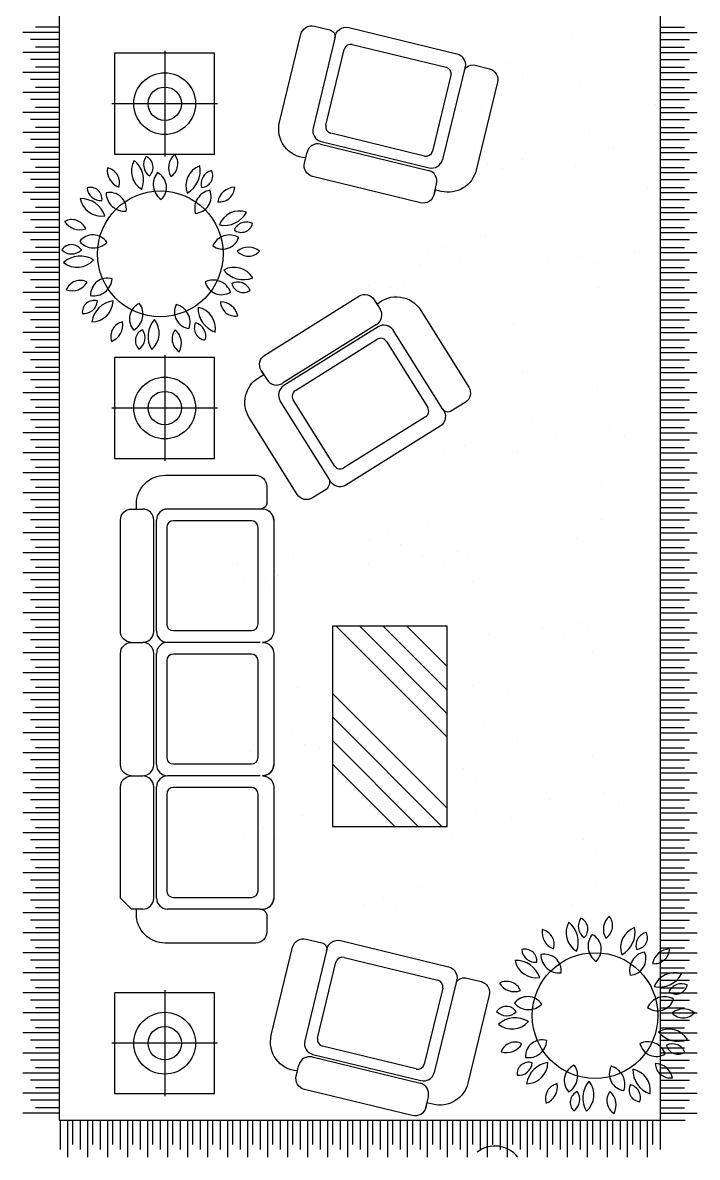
# Model space of a CAD drawing. Header units: inches. Extents: x 6.4 to 48.9, y 11.7 to 36.5.
# Drawn here: x 34.14 to 37.18, y 19.08 to 24.19 of the extents above; entities that cross this region are included whole.
import ezdxf

# ---------------------------------------------------------------- set-up
doc = ezdxf.new("R2010")
doc.units = ezdxf.units.IN
doc.header["$MEASUREMENT"] = 0
for name, color, linetype in [('02', 2, 'Continuous'), ('1', 1, 'Continuous'), ('4', 4, 'Continuous')]:
    doc.layers.add(name, color=color, linetype=linetype)

msp = doc.modelspace()

# ---------------------------------------------------------------- linework, layer by layer
at = {"layer": '02'}
for p, q in [((35.5441, 24.1182), (35.4456, 23.7132)), ((35.6224, 24.0891), (36.0445, 23.9866)), ((34.7781, 24.0609, -0.27), (34.7781, 23.5847, -0.27)), ((35.5033, 23.7259), (35.5862, 24.0671)), ((36.0665, 23.9503), (35.9836, 23.6092)), ((36.1268, 23.9765), (36.0284, 23.5715)), ((35.0162, 23.8228, -0.27), (34.54, 23.8228, -0.27)), ((35.9474, 23.5871), (35.5253, 23.6897)), ((35.4793, 23.6411), (35.9651, 23.523)), ((35.4824, 23.6528), (35.968, 23.5347)), ((35.4071, 23.5557), (35.4189, 23.6043)), ((35.9901, 23.414), (36.0019, 23.4626)), ((35.7213, 22.9412), (35.7478, 22.8988)), ((35.7319, 22.8299), (35.3078, 22.565)), ((35.7381, 22.8195), (35.3142, 22.5547)), ((35.3661, 22.5329), (35.7345, 22.763)), ((36.0278, 22.45), (35.807, 22.8036)), ((35.7758, 22.7534), (35.9618, 22.4556)), ((34.7781, 22.6921, -0.27), (34.7781, 22.2159, -0.27)), ((35.2124, 22.6233), (35.2389, 22.5809)), ((35.0162, 22.454, -0.27), (34.54, 22.454, -0.27)), ((35.5191, 22.1323), (35.2983, 22.4858)), ((35.5425, 22.1938), (35.3566, 22.4915)), ((35.9522, 22.4143), (35.5839, 22.1842)), ((34.6289, 21.9995), (34.6789, 21.9995)), ((35.2077, 21.9995), (34.7909, 21.9995)), ((34.7289, 21.4495), (34.7289, 21.9495)), ((34.7409, 21.4497), (34.7409, 21.9495)), ((35.168, 21.947), (34.817, 21.947)), ((34.787, 21.917), (34.787, 21.4827)), ((35.198, 21.4827), (35.198, 21.917)), ((34.817, 21.4527), (35.168, 21.4527)), ((34.6289, 21.3997), (34.6789, 21.3997)), ((35.2077, 21.3997), (34.7909, 21.3997)), ((34.7289, 20.8497), (34.7289, 21.3497)), ((34.7409, 20.85), (34.7409, 21.3497)), ((35.168, 21.3473), (34.817, 21.3473)), ((34.787, 21.3173), (34.787, 20.883)), ((35.198, 20.883), (35.198, 21.3173)), ((34.817, 20.853), (35.168, 20.853)), ((34.6289, 20.7997), (34.6789, 20.7997)), ((35.2077, 20.7997), (34.7909, 20.7997)), ((34.7289, 20.2497), (34.7289, 20.7497)), ((34.7409, 20.25), (34.7409, 20.7497)), ((35.168, 20.7473), (34.817, 20.7473)), ((34.787, 20.7173), (34.787, 20.283)), ((35.198, 20.283), (35.198, 20.7173)), ((34.817, 20.253), (35.168, 20.253)), ((34.6789, 20.1997), (34.6289, 20.1997)), ((35.2077, 20.1998), (34.7909, 20.1998)), ((35.5068, 20.0121), (35.4083, 19.6071)), ((35.466, 19.6199), (35.5489, 19.961)), ((35.5851, 19.9831), (36.0072, 19.8805)), ((36.0895, 19.8705), (35.9911, 19.4655)), ((34.7781, 19.8351, -0.27), (34.7781, 19.3589, -0.27)), ((36.0292, 19.8443), (35.9463, 19.5031)), ((35.0162, 19.597, -0.27), (34.54, 19.597, -0.27)), ((35.4451, 19.5467), (35.9307, 19.4287)), ((35.9101, 19.4811), (35.488, 19.5837)), ((35.3698, 19.4497), (35.3816, 19.4983)), ((35.442, 19.5351), (35.9278, 19.417)), ((35.9528, 19.308), (35.9646, 19.3566))]:
    msp.add_line(p, q, dxfattribs=at)
for points in [[(35.5441, 24.1182, -0.465074), (35.607, 24.1654), (36.0926, 24.0474, -0.465074), (36.1268, 23.9765, -0.291349), (36.169, 23.9971), (36.2393, 23.98, -0.414214), (36.276, 23.9196), (36.1799, 23.524, -0.414214), (36.0228, 23.4283), (35.9952, 23.4351), (35.9901, 23.414, -0.414214), (35.9297, 23.3772), (35.4438, 23.4953, -0.414214), (35.4071, 23.5557), (35.4126, 23.5787, -0.465572), (35.2949, 23.7391), (35.3911, 24.1348, -0.414214), (35.4515, 24.1715), (35.5218, 24.1544, -0.414214), (35.5439, 24.1182)], [(36.0278, 22.45, -0.465074), (36.0176, 22.372), (35.5937, 22.1073, -0.465074), (35.5191, 22.1323, -0.291349), (35.5044, 22.0878), (35.443, 22.0495, -0.414214), (35.3741, 22.0654), (35.1584, 22.4107, -0.414214), (35.1998, 22.5899), (35.2239, 22.6049), (35.2124, 22.6233, -0.414214), (35.2284, 22.6922), (35.6524, 22.9571, -0.414214), (35.7213, 22.9412), (35.7338, 22.9212, -0.465572), (35.9308, 22.8932), (36.1465, 22.5478, -0.414214), (36.1306, 22.4789), (36.0693, 22.4406, -0.414214), (36.0279, 22.4501)], [(34.6505, 21.9995), (34.6505, 22.0218, -0.414214), (34.7805, 22.1518), (35.1877, 22.1518, -0.414214), (35.2377, 22.1018), (35.2377, 22.0295, -0.414214), (35.2077, 21.9995, -0.465074), (35.2685, 21.9495), (35.2685, 21.4497, -0.414214), (35.2185, 21.3997, -0.414214), (35.2685, 21.3497), (35.2685, 20.85, -0.410409), (35.2185, 20.7997, -0.414214), (35.2685, 20.7497), (35.2685, 20.25, -0.462883), (35.2077, 20.1998, -0.414214), (35.2377, 20.1698), (35.2377, 20.0975, -0.414214), (35.1877, 20.0475), (34.7805, 20.0475, -0.414214), (34.6505, 20.1775), (34.6505, 20.1998), (34.6289, 20.1997), (34.5789, 20.2497), (34.5789, 20.7497, -0.414214), (34.6289, 20.7997, -0.414214), (34.5789, 20.8497), (34.5789, 21.3497, -0.414214), (34.6289, 21.3997, -0.418049), (34.5789, 21.4495), (34.5789, 21.9495, -0.414214), (34.6289, 21.9995)], [(35.5068, 20.0121, -0.465074), (35.5697, 20.0594), (36.0553, 19.9413, -0.465074), (36.0895, 19.8705, -0.291349), (36.1317, 19.8911), (36.202, 19.874, -0.414214), (36.2388, 19.8136), (36.1426, 19.4179, -0.414214), (35.9855, 19.3223), (35.9579, 19.329), (35.9528, 19.308, -0.414214), (35.8924, 19.2712), (35.4065, 19.3893, -0.414214), (35.3698, 19.4497), (35.3753, 19.4726, -0.465572), (35.2576, 19.633), (35.3538, 20.0287, -0.414214), (35.4142, 20.0655), (35.4845, 20.0484, -0.414214), (35.5066, 20.0122)]]:
    msp.add_lwpolyline(points, format="xyb", dxfattribs=at)
for points in [[(35.0027, 23.5961), (35.0027, 24.0501), (34.5527, 24.0501), (34.5527, 23.5961)], [(35.0027, 22.2273), (35.0027, 22.6813), (34.5527, 22.6813), (34.5527, 22.2273)], [(36.0489, 21.4723), (35.5331, 21.4723), (35.5331, 20.5723), (36.0489, 20.5723)], [(35.0027, 19.3703), (35.0027, 19.8243), (34.5527, 19.8243), (34.5527, 19.3703)]]:
    msp.add_lwpolyline(points, close=True, dxfattribs=at)
for centre, radius in [((34.7781, 23.8228, -0.27), 0.139), ((34.7781, 23.8228, -0.27), 0.075), ((34.7582, 23.1473), 0.2829), ((34.7781, 22.454, -0.27), 0.139), ((34.7781, 22.454, -0.27), 0.075), ((36.7149, 19.7212), 0.2829), ((34.7781, 19.597, -0.27), 0.139), ((34.7781, 19.597, -0.27), 0.075)]:
    msp.add_circle(centre, radius, dxfattribs=at)
for centre, radius, start, end in [((35.6153, 24.06), 0.03, 76.337, 166.337), ((36.0374, 23.9574), 0.03, 346.337, 76.337), ((35.4942, 23.7014), 0.05, 166.337, 256.337), ((35.5324, 23.7188), 0.03, 166.337, 256.337), ((35.4675, 23.5925), 0.05, 76.337, 166.337), ((34.744, 23.5486), 0.0613, 143.4613, 235.433), ((34.6728, 23.5367), 0.0531, 313.3115, 65.5828), ((34.8755, 23.5353), 0.0798, 131.7015, 209.7406), ((34.7694, 23.5526), 0.0678, 302.8639, 38.5782), ((35.9544, 23.6163), 0.03, 256.337, 346.337), ((34.5992, 23.5226), 0.0798, 171.7015, 249.7406), ((34.5067, 23.4676), 0.0678, 342.8639, 78.5782), ((34.7249, 23.52), 0.0971, 150.709, 239.1064), ((34.5684, 23.4783), 0.1145, 338.6571, 51.1583), ((34.9702, 23.4525), 0.0971, 110.709, 199.1064), ((34.8235, 23.5212), 0.1145, 298.6571, 11.1583), ((35.9798, 23.5833), 0.05, 256.337, 346.337), ((34.8099, 23.4596), 0.0833, 140.5035, 235.3285), ((34.711, 23.4459), 0.0752, 313.2488, 62.5832), ((35.0033, 23.4621), 0.0613, 103.4613, 195.4329), ((34.9411, 23.4988), 0.0531, 273.3115, 25.5828), ((35.9533, 23.4744), 0.05, 346.337, 76.337), ((34.4429, 23.3934), 0.0531, 353.3115, 105.5828), ((34.4899, 23.4483), 0.0613, 183.4613, 275.4329), ((34.5306, 23.3483), 0.0752, 353.2488, 102.5832), ((34.9965, 23.3516), 0.0833, 100.5035, 195.3285), ((34.9119, 23.4046), 0.0752, 273.2488, 22.5832), ((35.0253, 23.4488), 0.0678, 262.8639, 358.5782), ((35.0954, 23.3673), 0.0798, 91.7015, 169.7406), ((34.4936, 23.414), 0.0971, 190.709, 279.1064), ((34.4005, 23.2815), 0.1145, 18.6571, 91.1583), ((34.5975, 23.4224), 0.0833, 180.5035, 275.3285), ((35.1147, 23.2431), 0.0971, 70.709, 159.1064), ((35.0465, 23.39), 0.1145, 258.6571, 331.1583), ((34.3601, 23.2337), 0.0678, 22.8639, 118.5782), ((34.3956, 23.3352), 0.0798, 211.7015, 289.7406), ((35.1462, 23.2292), 0.0613, 63.4613, 155.4329), ((35.1222, 23.2972), 0.0531, 233.3115, 345.5828), ((34.4551, 23.1576), 0.0752, 33.2488, 142.5832), ((35.07, 23.1489), 0.0833, 60.5035, 155.3285), ((35.0393, 23.2439), 0.0752, 233.2488, 342.5832), ((34.3589, 23.1358), 0.0531, 33.3114, 145.5828), ((34.4587, 23.2574), 0.0833, 220.5035, 315.3285), ((35.1559, 23.0974), 0.0798, 51.7015, 129.7406), ((34.3596, 23.208), 0.0613, 223.4613, 315.4329), ((34.3983, 23.0228), 0.1145, 58.6571, 131.1583), ((34.3845, 23.1842), 0.0971, 230.709, 319.1064), ((35.1545, 23.2049), 0.0678, 222.8639, 318.5782), ((35.0908, 22.9898), 0.0971, 30.709, 119.1064), ((35.133, 23.1462), 0.1145, 218.6571, 291.1583), ((34.3982, 22.9603), 0.0678, 62.8639, 158.5782), ((34.3601, 23.0608), 0.0798, 251.7015, 329.7406), ((34.5198, 22.963), 0.0752, 73.2488, 182.5832), ((34.4585, 23.0418), 0.0833, 260.5035, 355.3285), ((34.996, 22.9464), 0.0833, 20.5035, 115.3285), ((35.0336, 23.0389), 0.0752, 193.2488, 302.5832), ((35.106, 22.9589), 0.0613, 23.4613, 115.4329), ((35.1313, 23.0265), 0.0531, 193.3114, 305.5828), ((34.4602, 22.8845), 0.0531, 73.3114, 185.5828), ((34.4143, 22.9403), 0.0613, 263.4613, 355.4329), ((34.563, 22.8233), 0.1145, 98.6571, 171.1583), ((34.4487, 22.938), 0.0971, 270.709, 359.1064), ((34.6945, 22.8555), 0.0752, 113.2488, 222.5832), ((34.5969, 22.8764), 0.0833, 300.5035, 35.3285), ((34.8974, 22.8855), 0.0752, 153.2488, 262.5832), ((34.8092, 22.8388), 0.0833, 340.5035, 75.3285), ((35.0287, 22.8517), 0.0798, 11.7015, 89.7406), ((35.0968, 22.9349), 0.0678, 182.8639, 278.5782), ((35.0425, 22.9038), 0.1145, 178.6571, 251.1583), ((34.9097, 22.8111), 0.0971, 350.709, 79.1064), ((35.7054, 22.8723), 0.05, 301.9892, 31.9892), ((34.6031, 22.7752), 0.0678, 102.8639, 198.5782), ((34.5093, 22.8278), 0.0798, 291.7015, 9.7406), ((34.8174, 22.7763), 0.1145, 138.6571, 211.1583), ((34.6561, 22.7906), 0.0971, 310.709, 39.1064), ((34.9643, 22.8131), 0.0531, 153.3115, 265.5828), ((34.9015, 22.7777), 0.0613, 343.4613, 75.433), ((35.7646, 22.7771), 0.05, 31.9892, 121.9892), ((34.6993, 22.7571), 0.0531, 113.3114, 225.5828), ((34.6283, 22.7703), 0.0613, 303.4613, 35.433), ((34.879, 22.7652), 0.0678, 142.8639, 238.5782), ((34.7733, 22.7452), 0.0798, 331.7015, 49.7406), ((35.7504, 22.7375), 0.03, 31.9892, 121.9892), ((35.2813, 22.6074), 0.05, 211.9892, 301.9892), ((35.3407, 22.5123), 0.05, 121.9892, 211.9892), ((35.382, 22.5074), 0.03, 121.9892, 211.9892), ((35.9363, 22.4397), 0.03, 301.9892, 31.9892), ((35.568, 22.2097), 0.03, 211.9892, 301.9892), ((34.6789, 21.9495), 0.05, 0, 90), ((34.7909, 21.9495), 0.05, 90, 180), ((35.2185, 21.9495), 0.05, 0, 100.5541), ((34.817, 21.917), 0.03, 90, 180), ((35.168, 21.917), 0.03, 0, 90), ((34.6789, 21.4495), 0.05, 270, 0), ((34.7909, 21.4497), 0.05, 180, 270), ((34.817, 21.4827), 0.03, 180, 270), ((35.168, 21.4827), 0.03, 270, 0), ((34.6789, 21.3497), 0.05, 0, 90), ((34.7909, 21.3497), 0.05, 90, 180), ((34.817, 21.3173), 0.03, 90, 180), ((35.168, 21.3173), 0.03, 0, 90), ((34.817, 20.883), 0.03, 180, 270), ((35.168, 20.883), 0.03, 270, 0), ((34.6789, 20.8497), 0.05, 270, 0), ((34.7909, 20.85), 0.05, 180, 270), ((35.2185, 20.85), 0.05, 270, 0), ((34.6789, 20.7497), 0.05, 0, 90), ((34.7909, 20.7497), 0.05, 90, 180), ((34.817, 20.7173), 0.03, 90, 180), ((35.168, 20.7173), 0.03, 0, 90), ((34.817, 20.283), 0.03, 180, 270), ((35.168, 20.283), 0.03, 270, 0), ((34.6789, 20.2497), 0.05, 270, 0), ((34.7909, 20.25), 0.05, 180, 270), ((35.2185, 20.25), 0.05, 270, 0), ((36.7008, 20.1224), 0.0613, 143.4613, 235.433), ((36.6295, 20.1106), 0.0531, 313.3115, 65.5828), ((36.8322, 20.1091), 0.0798, 131.7015, 209.7406), ((36.7261, 20.1264), 0.0678, 302.8639, 38.5782), ((36.5559, 20.0964), 0.0798, 171.7015, 249.7406), ((36.4634, 20.0415), 0.0678, 342.8639, 78.5782), ((36.6816, 20.0938), 0.0971, 150.709, 239.1064), ((36.5251, 20.0521), 0.1145, 338.6571, 51.1583), ((36.9269, 20.0263), 0.0971, 110.709, 199.1064), ((36.7802, 20.095), 0.1145, 298.6571, 11.1583), ((36.7666, 20.0334), 0.0833, 140.5035, 235.3285), ((36.6677, 20.0197), 0.0752, 313.2488, 62.5832), ((36.96, 20.0359), 0.0613, 103.4613, 195.4329), ((36.8978, 20.0726), 0.0531, 273.3115, 25.5828), ((36.3996, 19.9672), 0.0531, 353.3115, 105.5828), ((36.4466, 20.0221), 0.0613, 183.4613, 275.4329), ((36.9532, 19.9254), 0.0833, 100.5035, 195.3285), ((36.8686, 19.9784), 0.0752, 273.2488, 22.5832), ((36.982, 20.0226), 0.0678, 262.8639, 358.5782), ((37.0521, 19.9411), 0.0798, 91.7015, 169.7406), ((35.5781, 19.954), 0.03, 76.337, 166.337), ((36.4503, 19.9879), 0.0971, 190.709, 279.1064), ((36.3572, 19.8553), 0.1145, 18.6571, 91.1583), ((36.4873, 19.9221), 0.0752, 353.2488, 102.5832), ((36.5542, 19.9962), 0.0833, 180.5035, 275.3285), ((37.0714, 19.8169), 0.0971, 70.709, 159.1064), ((37.0032, 19.9638), 0.1145, 258.6571, 331.1583), ((36.0001, 19.8514), 0.03, 346.337, 76.337), ((36.3168, 19.8075), 0.0678, 22.8639, 118.5782), ((36.3523, 19.909), 0.0798, 211.7015, 289.7406), ((37.1029, 19.803), 0.0613, 63.4613, 155.4329), ((37.0789, 19.8711), 0.0531, 233.3115, 345.5828), ((36.4118, 19.7314), 0.0752, 33.2488, 142.5832), ((37.0267, 19.7227), 0.0833, 60.5035, 155.3285), ((36.3156, 19.7096), 0.0531, 33.3114, 145.5828), ((36.4154, 19.8312), 0.0833, 220.5035, 315.3285), ((36.996, 19.8177), 0.0752, 233.2488, 342.5832), ((37.1126, 19.6712), 0.0798, 51.7015, 129.7406), ((36.3163, 19.7818), 0.0613, 223.4613, 315.4329), ((36.3551, 19.5966), 0.1145, 58.6571, 131.1583), ((37.1112, 19.7787), 0.0678, 222.8639, 318.5782), ((36.3412, 19.758), 0.0971, 230.709, 319.1064), ((37.0475, 19.5636), 0.0971, 30.709, 119.1064), ((37.0897, 19.72), 0.1145, 218.6571, 291.1583), ((35.4569, 19.5953), 0.05, 166.337, 256.337), ((35.4951, 19.6128), 0.03, 166.337, 256.337), ((36.3549, 19.5341), 0.0678, 62.8639, 158.5782), ((36.4765, 19.5368), 0.0752, 73.2488, 182.5832), ((36.4152, 19.6156), 0.0833, 260.5035, 355.3285), ((36.9527, 19.5202), 0.0833, 20.5035, 115.3285), ((36.3168, 19.6346), 0.0798, 251.7015, 329.7406), ((36.9903, 19.6127), 0.0752, 193.2488, 302.5832), ((37.0627, 19.5327), 0.0613, 23.4613, 115.4329), ((37.0881, 19.6003), 0.0531, 193.3114, 305.5828), ((35.4302, 19.4865), 0.05, 76.337, 166.337), ((35.9171, 19.5102), 0.03, 256.337, 346.337), ((36.4169, 19.4583), 0.0531, 73.3114, 185.5828), ((36.371, 19.5141), 0.0613, 263.4613, 355.4329), ((36.5197, 19.3971), 0.1145, 98.6571, 171.1583), ((36.4054, 19.5118), 0.0971, 270.709, 359.1064), ((36.6512, 19.4293), 0.0752, 113.2488, 222.5832), ((36.5536, 19.4503), 0.0833, 300.5035, 35.3285), ((36.9854, 19.4255), 0.0798, 11.7015, 89.7406), ((37.0535, 19.5087), 0.0678, 182.8639, 278.5782), ((35.9425, 19.4773), 0.05, 256.337, 346.337), ((36.8541, 19.4593), 0.0752, 153.2488, 262.5832), ((36.7659, 19.4126), 0.0833, 340.5035, 75.3285), ((36.9992, 19.4776), 0.1145, 178.6571, 251.1583), ((36.8664, 19.3849), 0.0971, 350.709, 79.1064), ((35.916, 19.3684), 0.05, 346.337, 76.337), ((36.5598, 19.3491), 0.0678, 102.8639, 198.5782), ((36.466, 19.4016), 0.0798, 291.7015, 9.7406), ((36.7741, 19.3501), 0.1145, 138.6571, 211.1583), ((36.6128, 19.3645), 0.0971, 310.709, 39.1064), ((36.921, 19.387), 0.0531, 153.3115, 265.5828), ((36.8582, 19.3515), 0.0613, 343.4613, 75.433), ((36.656, 19.3309), 0.0531, 113.3114, 225.5828), ((36.585, 19.3441), 0.0613, 303.4613, 35.433), ((36.8357, 19.339), 0.0678, 142.8639, 238.5782), ((36.7301, 19.319), 0.0798, 331.7015, 49.7406), ((36.2644, 19.0047), 0.13, 37.8171, 127.8171)]:
    msp.add_arc(centre, radius, start, end, dxfattribs=at)
at = {"layer": '1'}
for p, q in [((35.5495, 21.4723), (36.0489, 20.9729)), ((35.6556, 21.4723), (36.0489, 21.079)), ((35.7617, 21.4723), (36.0489, 21.185)), ((35.8677, 21.4723), (36.0489, 21.2911)), ((35.5331, 21.1706), (36.0489, 20.6547)), ((35.5331, 21.0645), (36.0253, 20.5723)), ((35.5331, 20.9584), (35.9192, 20.5723)), ((35.5331, 20.8524), (35.8132, 20.5723))]:
    msp.add_line(p, q, dxfattribs=at)
at = {"layer": '4'}
for p, q in [((37.0081, 27.3351), (37.0081, 19.1188)), ((34.3027, 27.2029), (34.3027, 19.251)), ((34.3056, 24.143), (34.1389, 24.143)), ((34.3056, 24.1663), (34.197, 24.1663)), ((37.0084, 24.1663), (37.1169, 24.1663)), ((37.0084, 24.1431), (37.1751, 24.1431)), ((34.3056, 24.1111), (34.1738, 24.1111)), ((36.6076, 24.1203), (36.6076, 24.1203)), ((37.0084, 24.1112), (37.1402, 24.1112)), ((34.3056, 24.053), (34.1389, 24.053)), ((34.3056, 24.0763), (34.197, 24.0763)), ((37.0084, 24.0763), (37.1169, 24.0763)), ((37.0084, 24.0531), (37.1751, 24.0531)), ((34.3056, 24.0211), (34.1738, 24.0211)), ((34.3056, 23.9863), (34.197, 23.9863)), ((36.3343, 24.0076), (36.3343, 24.0076)), ((37.0084, 24.0212), (37.1402, 24.0212)), ((37.0084, 23.9863), (37.1169, 23.9863)), ((34.3056, 23.963), (34.1389, 23.963)), ((36.3895, 23.9569), (36.3895, 23.9569)), ((37.0084, 23.9631), (37.1751, 23.9631)), ((34.3056, 23.9311), (34.1738, 23.9311)), ((34.3056, 23.8963), (34.197, 23.8963)), ((36.6511, 23.9048), (36.6511, 23.9048)), ((37.0084, 23.9312), (37.1402, 23.9312)), ((37.0084, 23.8963), (37.1169, 23.8963)), ((34.3056, 23.873), (34.1389, 23.873)), ((34.3056, 23.8411), (34.1738, 23.8411)), ((37.0084, 23.8731), (37.1751, 23.8731)), ((37.0084, 23.8412), (37.1402, 23.8412)), ((34.3056, 23.783), (34.1389, 23.783)), ((34.3056, 23.8063), (34.197, 23.8063)), ((36.203, 23.8099), (36.203, 23.8099)), ((36.9883, 23.8199), (36.9883, 23.8199)), ((37.0084, 23.8063), (37.1169, 23.8063)), ((37.0084, 23.7831), (37.1751, 23.7831)), ((34.3056, 23.7511), (34.1738, 23.7511)), ((37.0084, 23.7512), (37.1402, 23.7512)), ((34.3056, 23.693), (34.1389, 23.693)), ((34.3056, 23.7163), (34.197, 23.7163)), ((36.6881, 23.6833), (36.6881, 23.6833)), ((37.0084, 23.7163), (37.1169, 23.7163)), ((37.0084, 23.6931), (37.1751, 23.6931)), ((34.3056, 23.6611), (34.1738, 23.6611)), ((37.0084, 23.6612), (37.1402, 23.6612)), ((37.0405, 23.6574), (37.0405, 23.6574)), ((34.3056, 23.603), (34.1389, 23.603)), ((34.3056, 23.6263), (34.197, 23.6263)), ((36.1723, 23.613), (36.1723, 23.613)), ((36.7966, 23.6253), (36.7966, 23.6253)), ((37.0084, 23.6263), (37.1169, 23.6263)), ((37.0084, 23.6031), (37.1751, 23.6031)), ((37.1065, 23.6147), (37.1065, 23.6147)), ((34.3056, 23.5711), (34.1738, 23.5711)), ((34.3056, 23.5363), (34.197, 23.5363)), ((36.233, 23.5511), (36.233, 23.5511)), ((36.2988, 23.5324), (36.2988, 23.5324)), ((36.3891, 23.5717), (36.3891, 23.5717)), ((36.6265, 23.5423), (36.6265, 23.5423)), ((37.0084, 23.5712), (37.1402, 23.5712)), ((37.0084, 23.5363), (37.1169, 23.5363)), ((34.3056, 23.513), (34.1389, 23.513)), ((34.3056, 23.4811), (34.1738, 23.4811)), ((35.9891, 23.519), (35.9891, 23.519)), ((37.0084, 23.5131), (37.1751, 23.5131)), ((37.0084, 23.4812), (37.1402, 23.4812)), ((34.3056, 23.4463), (34.197, 23.4463)), ((36.9491, 23.4442), (36.9491, 23.4442)), ((37.0084, 23.4463), (37.1169, 23.4463)), ((34.3056, 23.423), (34.1389, 23.423)), ((34.3056, 23.3911), (34.1738, 23.3911)), ((37.0044, 23.3935), (37.0044, 23.3935)), ((37.0084, 23.4231), (37.1751, 23.4231)), ((37.0084, 23.3912), (37.1402, 23.3912)), ((34.3056, 23.333), (34.1389, 23.333)), ((34.3056, 23.3563), (34.197, 23.3563)), ((37.0084, 23.3563), (37.1169, 23.3563)), ((37.0084, 23.3331), (37.1751, 23.3331)), ((34.3056, 23.3011), (34.1738, 23.3011)), ((37.0084, 23.3012), (37.1402, 23.3012)), ((34.3056, 23.243), (34.1389, 23.243)), ((34.3056, 23.2663), (34.197, 23.2663)), ((36.2219, 23.2318), (36.2219, 23.2318)), ((37.0072, 23.2418), (37.0072, 23.2418)), ((37.0084, 23.2663), (37.1169, 23.2663)), ((37.0084, 23.2431), (37.1751, 23.2431)), ((34.3056, 23.2111), (34.1738, 23.2111)), ((34.3056, 23.1763), (34.197, 23.1763)), ((36.0473, 23.1809), (36.0473, 23.1809)), ((37.0084, 23.2112), (37.1402, 23.2112)), ((37.0084, 23.1763), (37.1169, 23.1763)), ((34.3056, 23.153), (34.1389, 23.153)), ((34.3056, 23.1211), (34.1738, 23.1211)), ((35.9591, 23.1519), (35.9591, 23.1519)), ((36.1026, 23.1302), (36.1026, 23.1302)), ((36.6589, 23.1304), (36.6589, 23.1304)), ((36.8934, 23.1536), (36.8934, 23.1536)), ((37.0084, 23.1531), (37.1751, 23.1531)), ((37.0084, 23.1212), (37.1402, 23.1212)), ((34.3056, 23.0863), (34.197, 23.0863)), ((35.6688, 23.0763), (35.6688, 23.0763)), ((35.923, 23.1), (35.923, 23.1)), ((36.2589, 23.0778), (36.2589, 23.0778)), ((36.5028, 23.1099), (36.5028, 23.1099)), ((36.6031, 23.078), (36.6031, 23.078)), ((36.7082, 23.11), (36.7082, 23.11)), ((37.0084, 23.0863), (37.1169, 23.0863)), ((34.3056, 23.063), (34.1389, 23.063)), ((34.3056, 23.0311), (34.1738, 23.0311)), ((35.8514, 23.0241), (35.8514, 23.0241)), ((37.0084, 23.0631), (37.1751, 23.0631)), ((37.0084, 23.0312), (37.1402, 23.0312)), ((34.3056, 22.973), (34.1389, 22.973)), ((34.3056, 22.9963), (34.197, 22.9963)), ((35.6953, 23.0036), (35.6953, 23.0036)), ((35.7953, 22.9957), (35.7953, 22.9957)), ((36.7296, 22.9974), (36.7296, 22.9974)), ((37.0084, 22.9963), (37.1169, 22.9963)), ((37.0084, 22.9731), (37.1751, 22.9731)), ((34.3056, 22.9411), (34.1738, 22.9411)), ((35.8121, 22.9589), (35.8121, 22.9589)), ((37.0084, 22.9412), (37.1402, 22.9412)), ((34.3056, 22.883), (34.1389, 22.883)), ((34.3056, 22.9063), (34.197, 22.9063)), ((37.0084, 22.9063), (37.1169, 22.9063)), ((37.0084, 22.8831), (37.1751, 22.8831)), ((34.3056, 22.8511), (34.1738, 22.8511)), ((34.3056, 22.8163), (34.197, 22.8163)), ((36.3465, 22.8324), (36.3465, 22.8324)), ((37.0084, 22.8512), (37.1402, 22.8512)), ((37.0084, 22.8163), (37.1169, 22.8163)), ((34.3056, 22.793), (34.1389, 22.793)), ((34.3056, 22.7611), (34.1738, 22.7611)), ((37.0084, 22.7931), (37.1751, 22.7931)), ((37.0084, 22.7612), (37.1402, 22.7612)), ((34.3056, 22.7263), (34.197, 22.7263)), ((37.0084, 22.7263), (37.1169, 22.7263)), ((34.3056, 22.703), (34.1389, 22.703)), ((34.3056, 22.6711), (34.1738, 22.6711)), ((37.0084, 22.7031), (37.1751, 22.7031)), ((37.0084, 22.6712), (37.1402, 22.6712)), ((34.3056, 22.613), (34.1389, 22.613)), ((34.3056, 22.6363), (34.197, 22.6363)), ((36.3899, 22.6169), (36.3899, 22.6169)), ((37.0084, 22.6363), (37.1169, 22.6363)), ((37.0084, 22.6131), (37.1751, 22.6131)), ((34.3056, 22.5811), (34.1738, 22.5811)), ((37.0084, 22.5812), (37.1402, 22.5812)), ((34.3056, 22.523), (34.1389, 22.523)), ((34.3056, 22.5463), (34.197, 22.5463)), ((36.7271, 22.532), (36.7271, 22.532)), ((37.0084, 22.5463), (37.1169, 22.5463)), ((37.0084, 22.5231), (37.1751, 22.5231)), ((34.3056, 22.4911), (34.1738, 22.4911)), ((34.3056, 22.4563), (34.197, 22.4563)), ((37.0084, 22.4912), (37.1402, 22.4912)), ((37.0084, 22.4563), (37.1169, 22.4563)), ((34.3056, 22.433), (34.1389, 22.433)), ((37.0084, 22.4331), (37.1751, 22.4331)), ((34.3056, 22.4011), (34.1738, 22.4011)), ((34.3056, 22.3663), (34.197, 22.3663)), ((36.427, 22.3954), (36.427, 22.3954)), ((36.7794, 22.3696), (36.7794, 22.3696)), ((37.0084, 22.4012), (37.1402, 22.4012)), ((37.0084, 22.3663), (37.1169, 22.3663)), ((34.3056, 22.343), (34.1389, 22.343)), ((34.3056, 22.3111), (34.1738, 22.3111)), ((36.5355, 22.3374), (36.5355, 22.3374)), ((36.8454, 22.3268), (36.8454, 22.3268)), ((37.0084, 22.3431), (37.1751, 22.3431)), ((37.0084, 22.3112), (37.1402, 22.3112)), ((34.3056, 22.253), (34.1389, 22.253)), ((34.3056, 22.2763), (34.197, 22.2763)), ((36.128, 22.2838), (36.128, 22.2838)), ((36.3654, 22.2544), (36.3654, 22.2544)), ((37.0084, 22.2763), (37.1169, 22.2763)), ((37.0084, 22.2531), (37.1751, 22.2531)), ((34.3056, 22.2211), (34.1738, 22.2211)), ((36.0376, 22.2445), (36.0376, 22.2445)), ((37.0084, 22.2212), (37.1402, 22.2212)), ((34.3056, 22.163), (34.1389, 22.163)), ((34.3056, 22.1863), (34.197, 22.1863)), ((36.688, 22.1563), (36.688, 22.1563)), ((37.0084, 22.1863), (37.1169, 22.1863)), ((37.0084, 22.1631), (37.1751, 22.1631)), ((34.3056, 22.1311), (34.1738, 22.1311)), ((36.7433, 22.1056), (36.7433, 22.1056)), ((37.0084, 22.1312), (37.1402, 22.1312)), ((34.3056, 22.073), (34.1389, 22.073)), ((34.3056, 22.0963), (34.197, 22.0963)), ((37.0084, 22.0963), (37.1169, 22.0963)), ((37.0084, 22.0731), (37.1751, 22.0731)), ((34.3056, 22.0411), (34.1738, 22.0411)), ((34.3056, 22.0063), (34.197, 22.0063)), ((37.0084, 22.0412), (37.1402, 22.0412)), ((37.0084, 22.0063), (37.1169, 22.0063)), ((34.3056, 21.983), (34.1389, 21.983)), ((34.3056, 21.9511), (34.1738, 21.9511)), ((35.9607, 21.9439), (35.9607, 21.9439)), ((36.746, 21.9539), (36.746, 21.9539)), ((37.0084, 21.9831), (37.1751, 21.9831)), ((37.0084, 21.9512), (37.1402, 21.9512)), ((34.3056, 21.893), (34.1389, 21.893)), ((34.3056, 21.9163), (34.197, 21.9163)), ((35.7862, 21.893), (35.7862, 21.893)), ((37.0084, 21.9163), (37.1169, 21.9163)), ((37.0084, 21.8931), (37.1751, 21.8931)), ((34.3056, 21.8611), (34.1738, 21.8611)), ((35.698, 21.864), (35.698, 21.864)), ((35.8415, 21.8423), (35.8415, 21.8423)), ((36.6322, 21.8657), (36.6322, 21.8657)), ((37.0084, 21.8612), (37.1402, 21.8612)), ((34.3056, 21.803), (34.1389, 21.803)), ((34.3056, 21.8263), (34.197, 21.8263)), ((36.0947, 21.8065), (36.0947, 21.8065)), ((37.0084, 21.8263), (37.1169, 21.8263)), ((37.0084, 21.8031), (37.1751, 21.8031)), ((34.3056, 21.7711), (34.1738, 21.7711)), ((35.1046, 21.7523), (35.1046, 21.7523)), ((35.3587, 21.776), (35.3587, 21.776)), ((35.6946, 21.7538), (35.6946, 21.7538)), ((35.9385, 21.7859), (35.9385, 21.7859)), ((36.0388, 21.754), (36.0388, 21.754)), ((36.144, 21.7861), (36.144, 21.7861)), ((37.0084, 21.7712), (37.1402, 21.7712)), ((34.3056, 21.713), (34.1389, 21.713)), ((34.3056, 21.7363), (34.197, 21.7363)), ((35.2871, 21.7002), (35.2871, 21.7002)), ((37.0084, 21.7363), (37.1169, 21.7363)), ((37.0084, 21.7131), (37.1751, 21.7131)), ((34.3056, 21.6811), (34.1738, 21.6811)), ((34.3056, 21.6463), (34.197, 21.6463)), ((35.131, 21.6796), (35.131, 21.6796)), ((35.2311, 21.6717), (35.2311, 21.6717)), ((36.1653, 21.6734), (36.1653, 21.6734)), ((37.0084, 21.6812), (37.1402, 21.6812)), ((37.0084, 21.6463), (37.1169, 21.6463)), ((34.3056, 21.623), (34.1389, 21.623)), ((34.3056, 21.5911), (34.1738, 21.5911)), ((35.2479, 21.6349), (35.2479, 21.6349)), ((37.0084, 21.6231), (37.1751, 21.6231)), ((37.0084, 21.5912), (37.1402, 21.5912)), ((34.3056, 21.5563), (34.197, 21.5563)), ((37.0084, 21.5563), (37.1169, 21.5563)), ((34.3056, 21.533), (34.1389, 21.533)), ((34.3056, 21.5011), (34.1738, 21.5011)), ((36.6344, 21.4877), (36.6344, 21.4877)), ((37.0084, 21.5331), (37.1751, 21.5331)), ((37.0084, 21.5012), (37.1402, 21.5012)), ((34.3056, 21.443), (34.1389, 21.443)), ((34.3056, 21.4663), (34.197, 21.4663)), ((36.2344, 21.4351), (36.2344, 21.4351)), ((36.4783, 21.4672), (36.4783, 21.4672)), ((36.5785, 21.4353), (36.5785, 21.4353)), ((36.6837, 21.4673), (36.6837, 21.4673)), ((37.0084, 21.4663), (37.1169, 21.4663)), ((37.0084, 21.4431), (37.1751, 21.4431)), ((34.3056, 21.4111), (34.1738, 21.4111)), ((37.0084, 21.4112), (37.1402, 21.4112)), ((34.3056, 21.353), (34.1389, 21.353)), ((34.3056, 21.3763), (34.197, 21.3763)), ((36.7051, 21.3547), (36.7051, 21.3547)), ((37.0084, 21.3763), (37.1169, 21.3763)), ((37.0084, 21.3531), (37.1751, 21.3531)), ((34.3056, 21.3211), (34.1738, 21.3211)), ((34.3056, 21.2863), (34.197, 21.2863)), ((37.0084, 21.3212), (37.1402, 21.3212)), ((37.0084, 21.2863), (37.1169, 21.2863)), ((34.3056, 21.263), (34.1389, 21.263)), ((34.3056, 21.2311), (34.1738, 21.2311)), ((37.0084, 21.2631), (37.1751, 21.2631)), ((37.0084, 21.2312), (37.1402, 21.2312)), ((34.3056, 21.1963), (34.197, 21.1963)), ((35.3776, 21.198), (35.3776, 21.198)), ((36.1629, 21.208), (36.1629, 21.208)), ((36.3219, 21.1897), (36.3219, 21.1897)), ((37.0084, 21.1963), (37.1169, 21.1963)), ((34.3056, 21.173), (34.1389, 21.173)), ((34.3056, 21.1411), (34.1738, 21.1411)), ((37.0084, 21.1731), (37.1751, 21.1731)), ((37.0084, 21.1412), (37.1402, 21.1412)), ((34.3056, 21.083), (34.1389, 21.083)), ((34.3056, 21.1063), (34.197, 21.1063)), ((37.0084, 21.1063), (37.1169, 21.1063)), ((37.0084, 21.0831), (37.1751, 21.0831)), ((34.3056, 21.0511), (34.1738, 21.0511)), ((36.2151, 21.0456), (36.2151, 21.0456)), ((37.0084, 21.0512), (37.1402, 21.0512)), ((34.3056, 20.993), (34.1389, 20.993)), ((34.3056, 21.0163), (34.197, 21.0163)), ((35.3469, 21.0011), (35.3469, 21.0011)), ((36.2811, 21.0028), (36.2811, 21.0028)), ((36.3654, 20.9742), (36.3654, 20.9742)), ((37.0084, 21.0163), (37.1169, 21.0163)), ((37.0084, 20.9931), (37.1751, 20.9931)), ((34.3056, 20.9611), (34.1738, 20.9611)), ((34.3056, 20.9263), (34.197, 20.9263)), ((35.4076, 20.9393), (35.4076, 20.9393)), ((37.0084, 20.9612), (37.1402, 20.9612)), ((37.0084, 20.9263), (37.1169, 20.9263)), ((34.3056, 20.903), (34.1389, 20.903)), ((35.1637, 20.9072), (35.1637, 20.9072)), ((35.4734, 20.9205), (35.4734, 20.9205)), ((36.7026, 20.8893), (36.7026, 20.8893)), ((37.0084, 20.9031), (37.1751, 20.9031)), ((34.3056, 20.8711), (34.1738, 20.8711)), ((34.3056, 20.8363), (34.197, 20.8363)), ((36.1237, 20.8323), (36.1237, 20.8323)), ((37.0084, 20.8712), (37.1402, 20.8712)), ((37.0084, 20.8363), (37.1169, 20.8363)), ((34.3056, 20.813), (34.1389, 20.813)), ((34.3056, 20.7811), (34.1738, 20.7811)), ((36.179, 20.7816), (36.179, 20.7816)), ((37.0084, 20.8131), (37.1751, 20.8131)), ((37.0084, 20.7812), (37.1402, 20.7812)), ((34.3056, 20.723), (34.1389, 20.723)), ((34.3056, 20.7463), (34.197, 20.7463)), ((36.4025, 20.7527), (36.4025, 20.7527)), ((36.7549, 20.7269), (36.7549, 20.7269)), ((37.0084, 20.7463), (37.1169, 20.7463)), ((37.0084, 20.7231), (37.1751, 20.7231)), ((34.3056, 20.6911), (34.1738, 20.6911)), ((36.511, 20.6947), (36.511, 20.6947)), ((36.8208, 20.6841), (36.8208, 20.6841)), ((37.0084, 20.6912), (37.1402, 20.6912)), ((34.3056, 20.633), (34.1389, 20.633)), ((34.3056, 20.6563), (34.197, 20.6563)), ((35.3965, 20.62), (35.3965, 20.62)), ((36.1818, 20.63), (36.1818, 20.63)), ((37.0084, 20.6563), (37.1169, 20.6563)), ((37.0084, 20.6331), (37.1751, 20.6331)), ((34.3056, 20.6011), (34.1738, 20.6011)), ((34.3056, 20.5663), (34.197, 20.5663)), ((35.2219, 20.569), (35.2219, 20.569)), ((36.3408, 20.6117), (36.3408, 20.6117)), ((37.0084, 20.6012), (37.1402, 20.6012)), ((37.0084, 20.5663), (37.1169, 20.5663)), ((34.3056, 20.543), (34.1389, 20.543)), ((35.1337, 20.54), (35.1337, 20.54)), ((35.2772, 20.5183), (35.2772, 20.5183)), ((36.068, 20.5417), (36.068, 20.5417)), ((37.0084, 20.5431), (37.1751, 20.5431)), ((34.3056, 20.5111), (34.1738, 20.5111)), ((34.3056, 20.4763), (34.197, 20.4763)), ((36.6635, 20.5136), (36.6635, 20.5136)), ((37.0084, 20.5112), (37.1402, 20.5112)), ((37.0084, 20.4763), (37.1169, 20.4763)), ((34.3056, 20.453), (34.1389, 20.453)), ((34.3056, 20.4211), (34.1738, 20.4211)), ((36.7188, 20.4629), (36.7188, 20.4629)), ((37.0084, 20.4531), (37.1751, 20.4531)), ((37.0084, 20.4212), (37.1402, 20.4212)), ((34.3056, 20.363), (34.1389, 20.363)), ((34.3056, 20.3863), (34.197, 20.3863)), ((37.0084, 20.3863), (37.1169, 20.3863)), ((37.0084, 20.3631), (37.1751, 20.3631)), ((34.3056, 20.3311), (34.1738, 20.3311)), ((36.7215, 20.3112), (36.7215, 20.3112)), ((37.0084, 20.3312), (37.1402, 20.3312)), ((34.3056, 20.273), (34.1389, 20.273)), ((34.3056, 20.2963), (34.197, 20.2963)), ((35.9362, 20.3012), (35.9362, 20.3012)), ((37.0084, 20.2963), (37.1169, 20.2963)), ((37.0084, 20.2731), (37.1751, 20.2731)), ((34.3056, 20.2411), (34.1738, 20.2411)), ((35.6735, 20.2213), (35.6735, 20.2213)), ((35.7616, 20.2503), (35.7616, 20.2503)), ((36.6077, 20.223), (36.6077, 20.223)), ((37.0084, 20.2412), (37.1402, 20.2412)), ((34.3056, 20.183), (34.1389, 20.183)), ((34.3056, 20.2063), (34.197, 20.2063)), ((35.8169, 20.1996), (35.8169, 20.1996)), ((37.0084, 20.2063), (37.1169, 20.2063)), ((37.0084, 20.1831), (37.1751, 20.1831)), ((34.3056, 20.1511), (34.1738, 20.1511)), ((34.3056, 20.1163), (34.197, 20.1163)), ((37.0084, 20.1512), (37.1402, 20.1512)), ((37.0084, 20.1163), (37.1169, 20.1163)), ((34.3056, 20.093), (34.1389, 20.093)), ((34.3056, 20.0611), (34.1738, 20.0611)), ((37.0084, 20.0931), (37.1751, 20.0931)), ((37.0084, 20.0612), (37.1402, 20.0612)), ((34.3056, 20.0263), (34.197, 20.0263)), ((37.0084, 20.0263), (37.1169, 20.0263)), ((34.3056, 20.003), (34.1389, 20.003)), ((34.3056, 19.9711), (34.1738, 19.9711)), ((37.0084, 20.0031), (37.1751, 20.0031)), ((37.0084, 19.9712), (37.1402, 19.9712)), ((34.3056, 19.913), (34.1389, 19.913)), ((34.3056, 19.9363), (34.197, 19.9363)), ((37.0084, 19.9363), (37.1169, 19.9363)), ((37.0084, 19.9131), (37.1751, 19.9131)), ((34.3056, 19.8811), (34.1738, 19.8811)), ((37.0084, 19.8812), (37.1402, 19.8812)), ((34.3056, 19.823), (34.1389, 19.823)), ((34.3056, 19.8463), (34.197, 19.8463)), ((37.0084, 19.8463), (37.1169, 19.8463)), ((37.0084, 19.8231), (37.1751, 19.8231)), ((34.3056, 19.7911), (34.1738, 19.7911)), ((34.3056, 19.7563), (34.197, 19.7563)), ((37.0084, 19.7912), (37.1402, 19.7912)), ((37.0084, 19.7563), (37.1169, 19.7563)), ((34.3056, 19.733), (34.1389, 19.733)), ((34.3056, 19.7011), (34.1738, 19.7011)), ((37.0084, 19.7331), (37.1751, 19.7331)), ((37.0084, 19.7012), (37.1402, 19.7012)), ((34.3056, 19.6663), (34.197, 19.6663)), ((37.0084, 19.6663), (37.1169, 19.6663)), ((34.3056, 19.643), (34.1389, 19.643)), ((34.3056, 19.6111), (34.1738, 19.6111)), ((37.0084, 19.6431), (37.1751, 19.6431)), ((37.0084, 19.6112), (37.1402, 19.6112)), ((34.3056, 19.553), (34.1389, 19.553)), ((34.3056, 19.5763), (34.197, 19.5763)), ((37.0084, 19.5763), (37.1169, 19.5763)), ((37.0084, 19.5531), (37.1751, 19.5531)), ((34.3056, 19.5211), (34.1738, 19.5211)), ((37.0084, 19.5212), (37.1402, 19.5212)), ((34.3056, 19.463), (34.1389, 19.463)), ((34.3056, 19.4863), (34.197, 19.4863)), ((37.0084, 19.4863), (37.1169, 19.4863)), ((37.0084, 19.4631), (37.1751, 19.4631)), ((34.3056, 19.4311), (34.1738, 19.4311)), ((34.3056, 19.3963), (34.197, 19.3963)), ((37.0084, 19.4312), (37.1402, 19.4312)), ((37.0084, 19.3963), (37.1169, 19.3963)), ((34.3056, 19.373), (34.1389, 19.373)), ((34.3056, 19.3411), (34.1738, 19.3411)), ((37.0084, 19.3731), (37.1751, 19.3731)), ((37.0084, 19.3412), (37.1402, 19.3412)), ((34.3056, 19.3063), (34.197, 19.3063)), ((37.0084, 19.3063), (37.1169, 19.3063)), ((34.3056, 19.283), (34.1389, 19.283)), ((34.3027, 19.251), (37.1207, 19.251)), ((34.3081, 19.2506), (34.3081, 19.1188)), ((34.34, 19.2506), (34.34, 19.0839)), ((34.3633, 19.2506), (34.3633, 19.1421)), ((34.3981, 19.2506), (34.3981, 19.1188)), ((34.43, 19.2506), (34.43, 19.0839)), ((34.4533, 19.2506), (34.4533, 19.1421)), ((34.4881, 19.2506), (34.4881, 19.1188)), ((34.52, 19.2506), (34.52, 19.0839)), ((34.5433, 19.2506), (34.5433, 19.1421)), ((34.5781, 19.2506), (34.5781, 19.1188)), ((34.61, 19.2506), (34.61, 19.0839)), ((34.6333, 19.2506), (34.6333, 19.1421)), ((34.6681, 19.2506), (34.6681, 19.1188)), ((34.7, 19.2506), (34.7, 19.0839)), ((34.7233, 19.2506), (34.7233, 19.1421)), ((34.7581, 19.2506), (34.7581, 19.1188)), ((34.79, 19.2506), (34.79, 19.0839)), ((34.8133, 19.2506), (34.8133, 19.1421)), ((34.8481, 19.2506), (34.8481, 19.1188)), ((34.88, 19.2506), (34.88, 19.0839)), ((34.9033, 19.2506), (34.9033, 19.1421)), ((34.9381, 19.2506), (34.9381, 19.1188)), ((34.97, 19.2506), (34.97, 19.0839)), ((34.9933, 19.2506), (34.9933, 19.1421)), ((35.0281, 19.2506), (35.0281, 19.1188)), ((35.06, 19.2506), (35.06, 19.0839)), ((35.0833, 19.2506), (35.0833, 19.1421)), ((35.1181, 19.2506), (35.1181, 19.1188)), ((35.15, 19.2506), (35.15, 19.0839)), ((35.1733, 19.2506), (35.1733, 19.1421)), ((35.2081, 19.2506), (35.2081, 19.1188)), ((35.24, 19.2506), (35.24, 19.0839)), ((35.2633, 19.2506), (35.2633, 19.1421)), ((35.2981, 19.2506), (35.2981, 19.1188)), ((35.33, 19.2506), (35.33, 19.0839)), ((35.3533, 19.2506), (35.3533, 19.1421)), ((35.3881, 19.2506), (35.3881, 19.1188)), ((35.42, 19.2506), (35.42, 19.0839)), ((35.4433, 19.2506), (35.4433, 19.1421)), ((35.4781, 19.2506), (35.4781, 19.1188)), ((35.51, 19.2506), (35.51, 19.0839)), ((35.5333, 19.2506), (35.5333, 19.1421)), ((35.5681, 19.2506), (35.5681, 19.1188)), ((35.6, 19.2506), (35.6, 19.0839)), ((35.6233, 19.2506), (35.6233, 19.1421)), ((35.6581, 19.2506), (35.6581, 19.1188)), ((35.69, 19.2506), (35.69, 19.0839)), ((35.7133, 19.2506), (35.7133, 19.1421)), ((35.7481, 19.2506), (35.7481, 19.1188)), ((35.78, 19.2506), (35.78, 19.0839)), ((35.8033, 19.2506), (35.8033, 19.1421)), ((35.8381, 19.2506), (35.8381, 19.1188)), ((35.87, 19.2506), (35.87, 19.0839)), ((35.8933, 19.2506), (35.8933, 19.1421)), ((35.9281, 19.2506), (35.9281, 19.1188)), ((35.96, 19.2506), (35.96, 19.0839)), ((35.9833, 19.2506), (35.9833, 19.1421)), ((36.0181, 19.2506), (36.0181, 19.1188)), ((36.05, 19.2506), (36.05, 19.0839)), ((36.0733, 19.2506), (36.0733, 19.1421)), ((36.1081, 19.2506), (36.1081, 19.1188)), ((36.14, 19.2506), (36.14, 19.0839)), ((36.1633, 19.2506), (36.1633, 19.1421)), ((36.1981, 19.2506), (36.1981, 19.1188)), ((36.23, 19.2506), (36.23, 19.0839)), ((36.2533, 19.2506), (36.2533, 19.1421)), ((36.2881, 19.2506), (36.2881, 19.1188)), ((36.32, 19.2506), (36.32, 19.0839)), ((36.3433, 19.2506), (36.3433, 19.1421)), ((36.3781, 19.2506), (36.3781, 19.1188)), ((36.41, 19.2506), (36.41, 19.0839)), ((36.4333, 19.2506), (36.4333, 19.1421)), ((36.4681, 19.2506), (36.4681, 19.1188)), ((36.5, 19.2506), (36.5, 19.0839)), ((36.5233, 19.2506), (36.5233, 19.1421)), ((36.5581, 19.2506), (36.5581, 19.1188)), ((36.59, 19.2506), (36.59, 19.0839)), ((36.6133, 19.2506), (36.6133, 19.1421)), ((36.6481, 19.2506), (36.6481, 19.1188)), ((36.68, 19.2506), (36.68, 19.0839)), ((36.7033, 19.2506), (36.7033, 19.1421)), ((36.7381, 19.2506), (36.7381, 19.1188)), ((36.77, 19.2506), (36.77, 19.0839)), ((36.7933, 19.2506), (36.7933, 19.1421)), ((36.8281, 19.2506), (36.8281, 19.1188)), ((36.86, 19.2506), (36.86, 19.0839)), ((36.8833, 19.2506), (36.8833, 19.1421)), ((36.9181, 19.2506), (36.9181, 19.1188)), ((36.95, 19.2506), (36.95, 19.0839)), ((36.9733, 19.2506), (36.9733, 19.1421)), ((37.0084, 19.2831), (37.1751, 19.2831))]:
    msp.add_line(p, q, dxfattribs=at)

doc.saveas('drawing.dxf')
